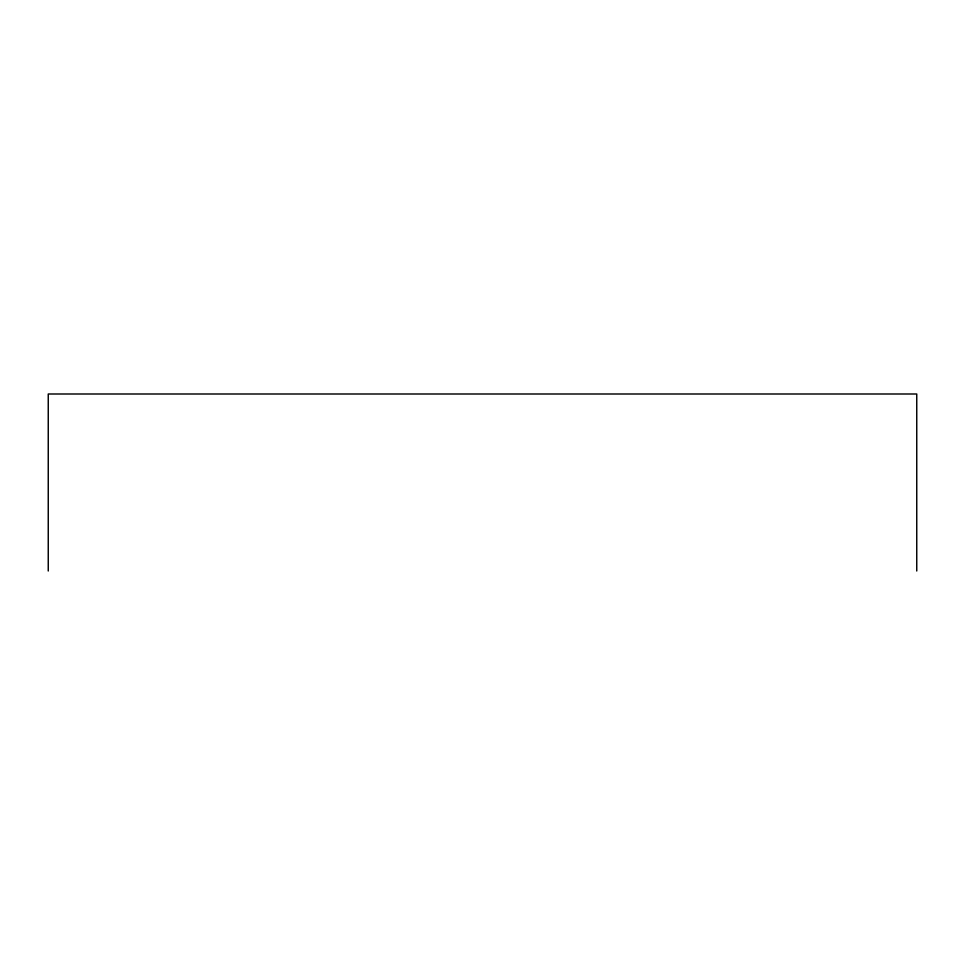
<?xml version="1.0" encoding="UTF-8"?>
<svg xmlns="http://www.w3.org/2000/svg" width="965" height="965" viewBox="0 0 965 965"><rect width="100%" height="100%" fill="white"/><g stroke="black" fill="none" stroke-linecap="round" stroke-linejoin="round"><path stroke-width="1.45" d="M916.75 571.003L916.75 393.997L48.25 393.997L48.25 571.003"/></g></svg>
